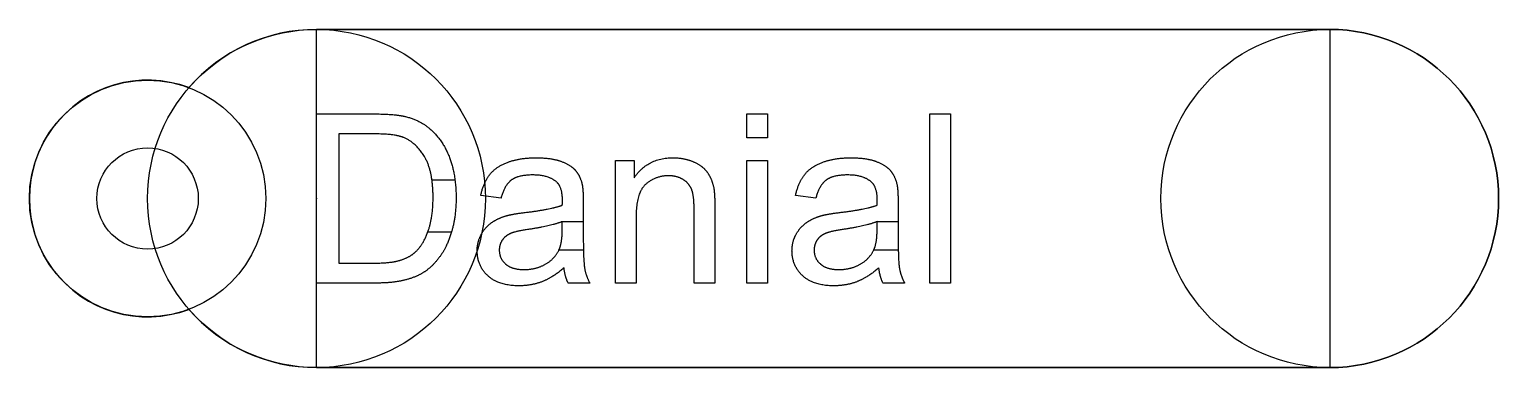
# Model space of a CAD drawing. Header units: centimetres. Extents: x -1.7 to 7, y -1 to 1.
import ezdxf

# ---------------------------------------------------------------- set-up
doc = ezdxf.new("R2010")
doc.units = ezdxf.units.CM
doc.header["$MEASUREMENT"] = 0
for name, color, linetype in [('namekeychain v1_Sketch1', 7, 'Continuous'), ('namekeychain v1_Sketch3', 7, 'Continuous'), ('namekeychain v1_Sketch4', 7, 'Continuous')]:
    doc.layers.add(name, color=color, linetype=linetype)

msp = doc.modelspace()

# ---------------------------------------------------------------- linework, layer by layer
at = {"layer": 'namekeychain v1_Sketch1'}
for p, q in [((0, -1), (0, 1)), ((0, 1), (6, 1)), ((6, 1), (6, -1)), ((6, -1), (0, -1))]:
    msp.add_line(p, q, dxfattribs=at)
for centre, radius in [((0, 0), 1), ((6, 0), 1), ((-1, 0), 0.7), ((-1, 0), 0.3)]:
    msp.add_circle(centre, radius, dxfattribs=at)
msp.add_point((0, 0), dxfattribs=at)
at = {"layer": 'namekeychain v1_Sketch3'}
for p, q in [((6, 1, 0.3), (0, 1, 0.3)), ((0, 0.5, 0.3), (0.3445, 0.5, 0.3)), ((0, -0.5, 0.3), (0, 0.5, 0.3)), ((2.5477, 0.3588, 0.3), (2.5477, 0.5, 0.3)), ((2.5477, 0.5, 0.3), (2.6705, 0.5, 0.3)), ((2.6705, 0.5, 0.3), (2.6705, 0.3588, 0.3)), ((3.6317, -0.5, 0.3), (3.6317, 0.5, 0.3)), ((3.6317, 0.5, 0.3), (3.7544, 0.5, 0.3)), ((3.7544, 0.5, 0.3), (3.7544, -0.5, 0.3)), ((0.1323, 0.382, 0.3), (0.1323, -0.382, 0.3)), ((0.3424, 0.382, 0.3), (0.1323, 0.382, 0.3)), ((2.6705, 0.3588, 0.3), (2.5477, 0.3588, 0.3)), ((1.7701, 0.2244, 0.3), (1.8806, 0.2244, 0.3)), ((1.7701, -0.5, 0.3), (1.7701, 0.2244, 0.3)), ((1.8806, 0.2244, 0.3), (1.8806, 0.1214, 0.3)), ((2.5477, 0.2244, 0.3), (2.6705, 0.2244, 0.3)), ((2.5477, -0.5, 0.3), (2.5477, 0.2244, 0.3)), ((2.6705, 0.2244, 0.3), (2.6705, -0.5, 0.3)), ((0.6837, 0.1103, 0.3), (0.8201, 0.1103, 0.3)), ((1.0928, 0.0014, 0.3), (0.9727, 0.0177, 0.3)), ((2.957, 0.0014, 0.3), (2.837, 0.0177, 0.3)), ((1.5798, -0.0327, 0.3), (1.5798, -0.1965, 0.3)), ((2.236, -0.5, 0.3), (2.236, -0.0593, 0.3)), ((2.3588, -0.0546, 0.3), (2.3588, -0.5, 0.3)), ((3.4441, -0.0327, 0.3), (3.4441, -0.1965, 0.3)), ((1.4557, -0.1814, 0.3), (1.4557, -0.1364, 0.3)), ((1.4557, -0.1364, 0.3), (1.5798, -0.1364, 0.3)), ((1.8929, -0.1044, 0.3), (1.8929, -0.5, 0.3)), ((3.3199, -0.1814, 0.3), (3.3199, -0.1364, 0.3)), ((3.3199, -0.1364, 0.3), (3.4441, -0.1364, 0.3)), ((0.6602, -0.1965, 0.3), (0.8001, -0.1965, 0.3)), ((1.4359, -0.3042, 0.3), (1.5808, -0.3042, 0.3)), ((3.3001, -0.3042, 0.3), (3.4451, -0.3042, 0.3)), ((0.1323, -0.382, 0.3), (0.3458, -0.382, 0.3)), ((0.3608, -0.5, 0.3), (0, -0.5, 0.3)), ((1.6187, -0.5, 0.3), (1.4905, -0.5, 0.3)), ((1.8929, -0.5, 0.3), (1.7701, -0.5, 0.3)), ((2.3588, -0.5, 0.3), (2.236, -0.5, 0.3)), ((2.6705, -0.5, 0.3), (2.5477, -0.5, 0.3)), ((3.4829, -0.5, 0.3), (3.3547, -0.5, 0.3)), ((3.7544, -0.5, 0.3), (3.6317, -0.5, 0.3)), ((0, -1, 0.3), (6, -1, 0.3))]:
    msp.add_line(p, q, dxfattribs=at)
msp.add_circle((-1, 0, 0.3), 0.3, dxfattribs=at)
for centre, radius, start, end in [((0, 0, 0.3), 1, 90, 139.02537), ((6, 0, 0.3), 1, 270, 90), ((-1, 0, 0.3), 0.7, 69.51268, 290.48732), ((0, 0, 0.3), 1, 220.97463, 270)]:
    msp.add_arc(centre, radius, start, end, dxfattribs=at)
for points in [[(0.3445, 0.5, 0.3), (0.4611, 0.5, 0.3), (0.5225, 0.4857, 0.3)], [(0.5225, 0.4857, 0.3), (0.6085, 0.4659, 0.3), (0.6692, 0.4141, 0.3)], [(0.5136, 0.3615, 0.3), (0.4604, 0.382, 0.3), (0.3424, 0.382, 0.3)], [(0.6388, 0.2486, 0.3), (0.5873, 0.3329, 0.3), (0.5136, 0.3615, 0.3)], [(0.6692, 0.4141, 0.3), (0.7483, 0.3472, 0.3), (0.7875, 0.2432, 0.3)], [(0.6903, 0.0075, 0.3), (0.6903, 0.1644, 0.3), (0.6388, 0.2486, 0.3)], [(0.7875, 0.2432, 0.3), (0.8267, 0.1392, 0.3), (0.8267, 0.0055, 0.3)], [(1.0266, 0.1422, 0.3), (1.0641, 0.1896, 0.3), (1.1351, 0.2152, 0.3)], [(1.1351, 0.2152, 0.3), (1.206, 0.2408, 0.3), (1.2995, 0.2408, 0.3)], [(1.2995, 0.2408, 0.3), (1.3922, 0.2408, 0.3), (1.4502, 0.219, 0.3)], [(1.4502, 0.219, 0.3), (1.5082, 0.1971, 0.3), (1.5355, 0.1641, 0.3)], [(1.8806, 0.1214, 0.3), (1.9604, 0.2408, 0.3), (2.1112, 0.2408, 0.3)], [(2.1112, 0.2408, 0.3), (2.1767, 0.2408, 0.3), (2.2316, 0.2173, 0.3)], [(2.2316, 0.2173, 0.3), (2.2865, 0.1937, 0.3), (2.3138, 0.1555, 0.3)], [(2.8909, 0.1422, 0.3), (2.9284, 0.1896, 0.3), (2.9993, 0.2152, 0.3)], [(2.9993, 0.2152, 0.3), (3.0703, 0.2408, 0.3), (3.1637, 0.2408, 0.3)], [(3.1637, 0.2408, 0.3), (3.2565, 0.2408, 0.3), (3.3145, 0.219, 0.3)], [(3.3145, 0.219, 0.3), (3.3724, 0.1971, 0.3), (3.3997, 0.1641, 0.3)], [(0.9727, 0.0177, 0.3), (0.9891, 0.0948, 0.3), (1.0266, 0.1422, 0.3)], [(1.1538, 0.1088, 0.3), (1.1126, 0.0784, 0.3), (1.0928, 0.0014, 0.3)], [(1.2817, 0.1392, 0.3), (1.1951, 0.1392, 0.3), (1.1538, 0.1088, 0.3)], [(1.4216, 0.0975, 0.3), (1.3745, 0.1392, 0.3), (1.2817, 0.1392, 0.3)], [(1.4563, -0.0082, 0.3), (1.4563, 0.0668, 0.3), (1.4216, 0.0975, 0.3)], [(1.5355, 0.1641, 0.3), (1.5628, 0.131, 0.3), (1.5737, 0.0805, 0.3)], [(2.0853, 0.1344, 0.3), (2.0068, 0.1344, 0.3), (1.9499, 0.0846, 0.3)], [(2.1709, 0.1122, 0.3), (2.1344, 0.1344, 0.3), (2.0853, 0.1344, 0.3)], [(2.2217, 0.0529, 0.3), (2.2074, 0.09, 0.3), (2.1709, 0.1122, 0.3)], [(2.3138, 0.1555, 0.3), (2.3411, 0.1173, 0.3), (2.352, 0.0648, 0.3)], [(2.837, 0.0177, 0.3), (2.8533, 0.0948, 0.3), (2.8909, 0.1422, 0.3)], [(3.0181, 0.1088, 0.3), (2.9768, 0.0784, 0.3), (2.957, 0.0014, 0.3)], [(3.146, 0.1392, 0.3), (3.0593, 0.1392, 0.3), (3.0181, 0.1088, 0.3)], [(3.2858, 0.0975, 0.3), (3.2387, 0.1392, 0.3), (3.146, 0.1392, 0.3)], [(3.3206, -0.0082, 0.3), (3.3206, 0.0668, 0.3), (3.2858, 0.0975, 0.3)], [(3.3997, 0.1641, 0.3), (3.427, 0.131, 0.3), (3.4379, 0.0805, 0.3)], [(0.6641, -0.1852, 0.3), (0.6903, -0.1057, 0.3), (0.6903, 0.0075, 0.3)], [(0.8267, 0.0055, 0.3), (0.8267, -0.1085, 0.3), (0.8001, -0.1965, 0.3)], [(1.5737, 0.0805, 0.3), (1.5798, 0.0491, 0.3), (1.5798, -0.0327, 0.3)], [(1.9499, 0.0846, 0.3), (1.8929, 0.0348, 0.3), (1.8929, -0.1044, 0.3)], [(2.236, -0.0593, 0.3), (2.236, 0.0157, 0.3), (2.2217, 0.0529, 0.3)], [(2.352, 0.0648, 0.3), (2.3588, 0.0307, 0.3), (2.3588, -0.0546, 0.3)], [(3.4379, 0.0805, 0.3), (3.4441, 0.0491, 0.3), (3.4441, -0.0327, 0.3)], [(1.1276, -0.101, 0.3), (1.1637, -0.0914, 0.3), (1.2367, -0.0825, 0.3)], [(1.2367, -0.0825, 0.3), (1.3854, -0.0648, 0.3), (1.4557, -0.0402, 0.3)], [(1.4557, -0.0402, 0.3), (1.4563, -0.015, 0.3), (1.4563, -0.0082, 0.3)], [(2.9918, -0.101, 0.3), (3.028, -0.0914, 0.3), (3.101, -0.0825, 0.3)], [(3.101, -0.0825, 0.3), (3.2497, -0.0648, 0.3), (3.3199, -0.0402, 0.3)], [(3.3199, -0.0402, 0.3), (3.3206, -0.015, 0.3), (3.3206, -0.0082, 0.3)], [(0.9758, -0.2118, 0.3), (1, -0.1678, 0.3), (1.0392, -0.1412, 0.3)], [(1.0392, -0.1412, 0.3), (1.0784, -0.1146, 0.3), (1.1276, -0.101, 0.3)], [(1.4557, -0.1364, 0.3), (1.3888, -0.1637, 0.3), (1.2551, -0.1828, 0.3)], [(2.84, -0.2118, 0.3), (2.8643, -0.1678, 0.3), (2.9035, -0.1412, 0.3)], [(2.9035, -0.1412, 0.3), (2.9427, -0.1146, 0.3), (2.9918, -0.101, 0.3)], [(3.3199, -0.1364, 0.3), (3.2531, -0.1637, 0.3), (3.1194, -0.1828, 0.3)], [(0.5907, -0.3117, 0.3), (0.6378, -0.2647, 0.3), (0.6641, -0.1852, 0.3)], [(0.8001, -0.1965, 0.3), (0.7735, -0.2844, 0.3), (0.7319, -0.3421, 0.3)], [(0.9516, -0.309, 0.3), (0.9516, -0.2558, 0.3), (0.9758, -0.2118, 0.3)], [(1.0996, -0.2473, 0.3), (1.0825, -0.2735, 0.3), (1.0825, -0.3056, 0.3)], [(1.148, -0.2074, 0.3), (1.1166, -0.221, 0.3), (1.0996, -0.2473, 0.3)], [(1.2551, -0.1828, 0.3), (1.1794, -0.1937, 0.3), (1.148, -0.2074, 0.3)], [(1.4359, -0.3042, 0.3), (1.4557, -0.2626, 0.3), (1.4557, -0.1814, 0.3)], [(1.5798, -0.1965, 0.3), (1.5798, -0.3677, 0.3), (1.5877, -0.413, 0.3)], [(2.8158, -0.309, 0.3), (2.8158, -0.2558, 0.3), (2.84, -0.2118, 0.3)], [(2.9638, -0.2473, 0.3), (2.9468, -0.2735, 0.3), (2.9468, -0.3056, 0.3)], [(3.0123, -0.2074, 0.3), (2.9809, -0.221, 0.3), (2.9638, -0.2473, 0.3)], [(3.1194, -0.1828, 0.3), (3.0437, -0.1937, 0.3), (3.0123, -0.2074, 0.3)], [(3.3001, -0.3042, 0.3), (3.3199, -0.2626, 0.3), (3.3199, -0.1814, 0.3)], [(3.4441, -0.1965, 0.3), (3.4441, -0.3677, 0.3), (3.4519, -0.413, 0.3)], [(0.501, -0.3636, 0.3), (0.5573, -0.3452, 0.3), (0.5907, -0.3117, 0.3)], [(0.7319, -0.3421, 0.3), (0.6903, -0.3997, 0.3), (0.6409, -0.4328, 0.3)], [(1.0157, -0.458, 0.3), (0.9516, -0.3997, 0.3), (0.9516, -0.309, 0.3)], [(1.0825, -0.3056, 0.3), (1.0825, -0.3547, 0.3), (1.1197, -0.3874, 0.3)], [(1.3547, -0.3892, 0.3), (1.41, -0.3581, 0.3), (1.4359, -0.3042, 0.3)], [(2.8799, -0.458, 0.3), (2.8158, -0.3997, 0.3), (2.8158, -0.309, 0.3)], [(2.9468, -0.3056, 0.3), (2.9468, -0.3547, 0.3), (2.984, -0.3874, 0.3)], [(3.219, -0.3892, 0.3), (3.2742, -0.3581, 0.3), (3.3001, -0.3042, 0.3)], [(0.3458, -0.382, 0.3), (0.4447, -0.382, 0.3), (0.501, -0.3636, 0.3)], [(0.6409, -0.4328, 0.3), (0.5914, -0.4659, 0.3), (0.5215, -0.4829, 0.3)], [(1.1197, -0.3874, 0.3), (1.1569, -0.4202, 0.3), (1.2285, -0.4202, 0.3)], [(1.2285, -0.4202, 0.3), (1.2995, -0.4202, 0.3), (1.3547, -0.3892, 0.3)], [(1.4659, -0.4106, 0.3), (1.3977, -0.4686, 0.3), (1.3346, -0.4925, 0.3)], [(1.4905, -0.5, 0.3), (1.4714, -0.4618, 0.3), (1.4659, -0.4106, 0.3)], [(1.5877, -0.413, 0.3), (1.5955, -0.4584, 0.3), (1.6187, -0.5, 0.3)], [(2.984, -0.3874, 0.3), (3.0211, -0.4202, 0.3), (3.0928, -0.4202, 0.3)], [(3.0928, -0.4202, 0.3), (3.1637, -0.4202, 0.3), (3.219, -0.3892, 0.3)], [(3.3302, -0.4106, 0.3), (3.2619, -0.4686, 0.3), (3.1988, -0.4925, 0.3)], [(3.3547, -0.5, 0.3), (3.3356, -0.4618, 0.3), (3.3302, -0.4106, 0.3)], [(3.4519, -0.413, 0.3), (3.4598, -0.4584, 0.3), (3.4829, -0.5, 0.3)], [(0.5215, -0.4829, 0.3), (0.4516, -0.5, 0.3), (0.3608, -0.5, 0.3)], [(1.1992, -0.5164, 0.3), (1.0798, -0.5164, 0.3), (1.0157, -0.458, 0.3)], [(1.3346, -0.4925, 0.3), (1.2715, -0.5164, 0.3), (1.1992, -0.5164, 0.3)], [(3.0634, -0.5164, 0.3), (2.9441, -0.5164, 0.3), (2.8799, -0.458, 0.3)], [(3.1988, -0.4925, 0.3), (3.1357, -0.5164, 0.3), (3.0634, -0.5164, 0.3)]]:
    msp.add_open_spline(points, degree=2, dxfattribs=at)
msp.add_point((0, 0, 0.3), dxfattribs=at)
at = {"layer": 'namekeychain v1_Sketch4'}
msp.add_point((0, 0), dxfattribs=at)

doc.saveas('drawing.dxf')
